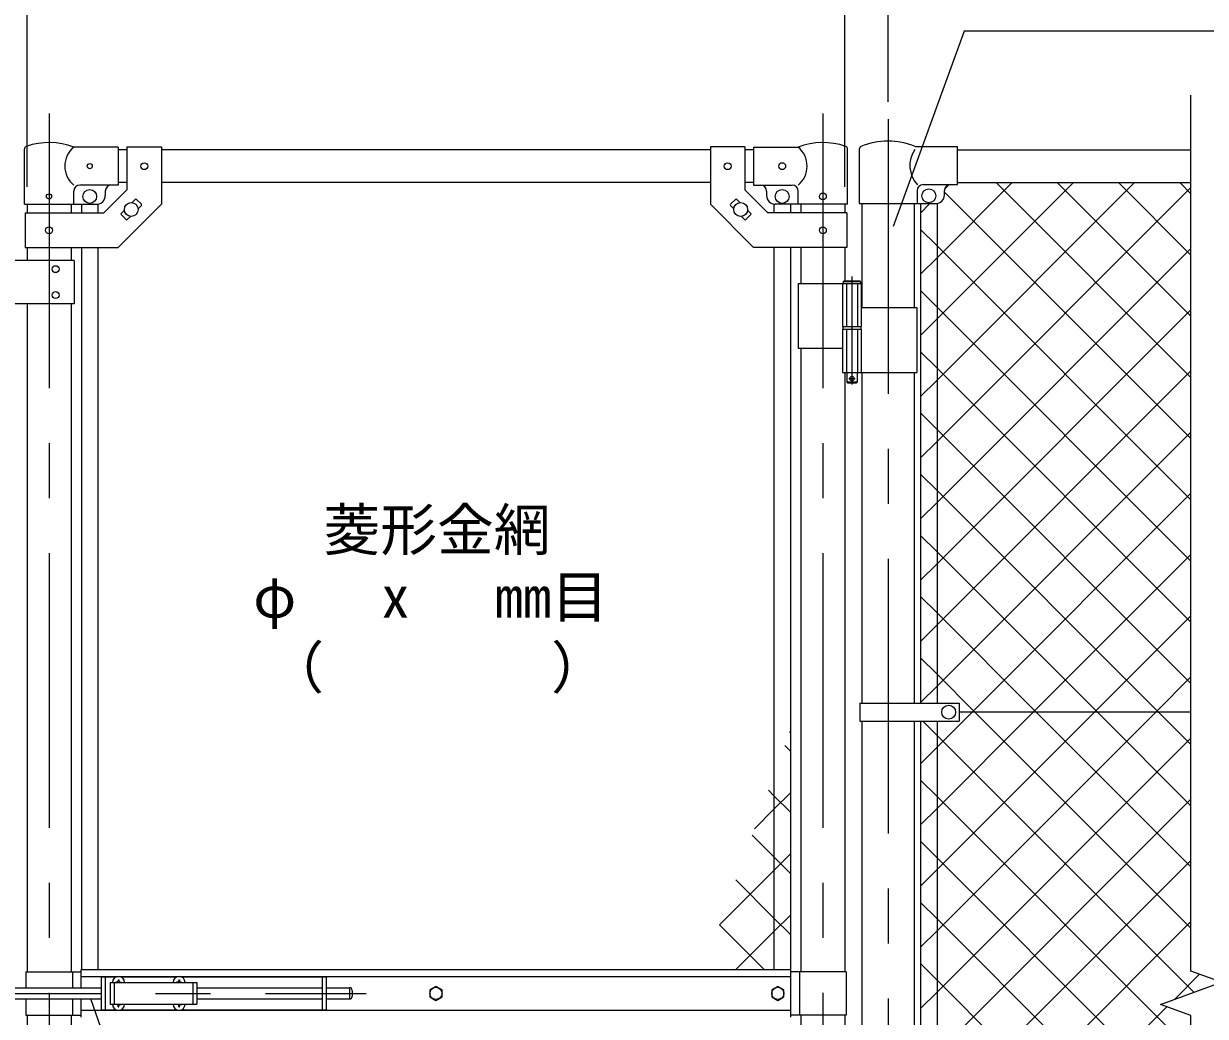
# Model space of a CAD drawing. Units: millimetres, scale not verified. Extents: x -4200 to 4200, y -2970 to 2970.
# Drawn here: x 1243 to 2609, y 460 to 1607 of the extents above; entities that cross this region are included whole.
import ezdxf
from ezdxf.enums import TextEntityAlignment as Align

# ---------------------------------------------------------------- set-up
doc = ezdxf.new("R2010")
doc.units = ezdxf.units.MM
doc.header["$LTSCALE"] = 10
doc.linetypes.add('DASHED', pattern=[7.5, 6, -1.5])
doc.linetypes.add('USER1', pattern=[50.8, 31.75, -6.35, 6.35, -6.35])
for name, color, linetype, lineweight in [('0-1_D-STR-TXT', 7, 'Continuous', 13), ('0-2_D-BMK', 2, 'USER1', 13), ('0-3_D-STR1', 1, 'Continuous', 25), ('0-4_D-STR3', 3, 'Continuous', 13), ('0-8_D-STR-DIM', 7, 'Continuous', 13), ('0-B_D-STR2', 7, 'Continuous', 13)]:
    doc.layers.add(name, color=color, linetype=linetype, lineweight=lineweight)
doc.styles.add('ＭＳ ゴシック', font='')
doc.styles.get('ＭＳ ゴシック').set_extended_font_data('MS Gothic')

msp = doc.modelspace()

# ---------------------------------------------------------------- linework, layer by layer
at = {"layer": '0-1_D-STR-TXT'}
for points in [[(2862.89, 1598.46), (2329.73, 1598.46), (2247.8, 1372.73)], [(1683.01, 311.92), (1379.04, 311.92), (1320.69, 479.95)]]:
    msp.add_lwpolyline(points, dxfattribs=at)
at = {"layer": '0-2_D-BMK'}
for p, q in [((1272.39, 1503.1), (1272.39, -535.29)), ((2166.59, 1503.1), (2166.59, -535.29)), ((2241.99, 1496.61), (2241.99, -849.21)), ((2200.15, 1314.79), (2200.15, 1189.9)), ((2196.52, 1196.87), (2203.78, 1196.87)), ((1014.52, 486.37), (1638.97, 486.37))]:
    msp.add_line(p, q, dxfattribs=at)
at = {"layer": '0-3_D-STR1'}
for p, q in [((1362.39, 1461.37), (1352.39, 1461.37)), ((2036.59, 1461.37), (1402.39, 1461.37)), ((2086.59, 1461.37), (2076.59, 1461.37)), ((2321.99, 1461.37), (2591.99, 1461.37)), ((1362.39, 1423.37), (1352.39, 1423.37)), ((2036.59, 1423.37), (1402.39, 1423.37)), ((2086.59, 1423.37), (2076.59, 1423.37)), ((2321.99, 1423.37), (2591.99, 1423.37)), ((1246.99, 1398.37), (1246.99, 1388.32)), ((1297.79, 1398.37), (1297.79, 1388.32)), ((2141.19, 1398.37), (2141.19, 1388.32)), ((2191.99, 1398.37), (2191.99, 1388.32)), ((2211.74, 1399.07), (2211.74, 1278.87)), ((2272.24, 1399.07), (2272.24, 1278.87)), ((1246.99, 1348.32), (1246.99, 1333.32)), ((1297.79, 1348.32), (1297.79, 1333.32)), ((2141.19, 1348.32), (2141.19, 1306.87)), ((2191.99, 1348.32), (2191.99, 1309.87)), ((1246.99, 1283.32), (1246.99, 511.37)), ((1297.79, 1283.32), (1297.79, 511.37)), ((2141.19, 1231.87), (2141.19, 511.37)), ((2191.99, 1203.87), (2191.99, 511.37)), ((2211.74, 1203.87), (2211.74, 821.87)), ((2272.24, 1203.87), (2272.24, 821.87)), ((2211.74, 800.87), (2211.74, 171.87)), ((2272.24, 800.87), (2272.24, 171.87)), ((1246.99, 461.37), (1246.99, -375.58)), ((1297.79, 461.37), (1297.79, -375.58)), ((2141.19, 461.37), (2141.19, -259.13)), ((2191.99, 461.37), (2191.99, -256.13))]:
    msp.add_line(p, q, dxfattribs=at)
at = {"layer": '0-4_D-STR3'}
for p, q in [((1243.84, 1398.37), (1243.84, 1462.06)), ((1352.39, 1464.37), (1300.94, 1464.37)), ((1352.39, 1464.37), (1352.39, 1420.37)), ((1362.39, 1464.57), (1362.39, 1414.89)), ((1362.39, 1464.57), (1402.39, 1464.57)), ((1402.39, 1464.57), (1402.39, 1398.32)), ((2036.59, 1464.57), (2036.59, 1398.32)), ((2076.59, 1464.57), (2036.59, 1464.57)), ((2076.59, 1464.57), (2076.59, 1414.89)), ((2086.59, 1464.37), (2138.04, 1464.37)), ((2086.59, 1464.37), (2086.59, 1420.37)), ((2195.14, 1398.37), (2195.14, 1462.06)), ((2208.59, 1461.92), (2208.59, 1399.07)), ((2273.12, 1465.07), (2321.99, 1465.07)), ((2321.99, 1421.07), (2321.99, 1465.07)), ((1352.39, 1420.37), (1307.94, 1420.37)), ((2086.59, 1420.37), (2131.04, 1420.37)), ((2282.39, 1421.07), (2321.99, 1421.07)), ((1300.94, 1398.37), (1300.94, 1413.37)), ((1335.82, 1388.32), (1362.39, 1414.89)), ((1337.39, 1413.37), (1337.39, 1408.37)), ((2103.16, 1388.32), (2076.59, 1414.89)), ((2101.59, 1413.37), (2101.59, 1408.37)), ((2138.04, 1398.37), (2138.04, 1413.37)), ((2275.39, 1414.07), (2275.39, 1399.07)), ((2306.99, 1409.07), (2306.99, 1414.07)), ((1243.84, 1398.37), (1300.94, 1398.37)), ((1300.94, 1398.37), (1327.39, 1398.37)), ((1309.89, 1398.37), (1309.89, 1388.32)), ((1328.89, 1398.37), (1328.89, 1388.32)), ((1368.27, 1400.27), (1371.99, 1403.98)), ((1373.4, 1403.98), (1379.06, 1398.33)), ((1375.34, 1393.2), (1379.06, 1396.91)), ((2065.58, 1403.98), (2059.92, 1398.33)), ((2063.64, 1393.2), (2059.92, 1396.91)), ((2070.71, 1400.27), (2066.99, 1403.98)), ((2110.09, 1398.37), (2110.09, 1388.32)), ((2138.04, 1398.37), (2111.59, 1398.37)), ((2129.09, 1398.37), (2129.09, 1388.32)), ((2195.14, 1398.37), (2138.04, 1398.37)), ((2208.59, 1399.07), (2296.99, 1399.07)), ((2279.49, 1399.07), (2279.49, 821.87)), ((2298.49, 1399.07), (2298.49, 821.87)), ((1244.69, 1388.32), (1335.82, 1388.32)), ((1244.69, 1388.32), (1244.69, 1348.32)), ((1355.72, 1387.72), (1359.44, 1391.44)), ((1355.72, 1386.31), (1361.38, 1380.65)), ((1362.79, 1380.65), (1366.51, 1384.37)), ((2076.19, 1380.65), (2072.47, 1384.37)), ((2083.26, 1386.31), (2077.6, 1380.65)), ((2083.26, 1387.72), (2079.54, 1391.44)), ((2194.29, 1388.32), (2103.16, 1388.32)), ((2194.29, 1388.32), (2194.29, 1348.32)), ((1309.89, 1348.32), (1309.89, 513.87)), ((1328.89, 1348.32), (1328.89, 513.87)), ((2110.09, 1348.32), (2110.09, 513.87)), ((2129.09, 1348.32), (2129.09, 513.87)), ((1301.39, 1333.32), (1181.39, 1333.32)), ((1301.39, 1333.32), (1301.39, 1283.32)), ((2138.04, 1306.87), (2138.04, 1231.87)), ((2138.04, 1306.87), (2210.95, 1306.87)), ((2189.35, 1306.87), (2189.35, 1256.87)), ((2210.15, 1308.87), (2190.15, 1308.87)), ((2191.15, 1309.87), (2209.15, 1309.87)), ((2210.15, 1308.87), (2209.15, 1309.87)), ((2210.15, 1308.87), (2210.15, 1306.87)), ((2210.95, 1306.87), (2210.95, 1256.87)), ((1301.39, 1283.32), (1181.39, 1283.32)), ((2210.95, 1278.87), (2275.29, 1278.87)), ((2275.29, 1278.87), (2275.29, 1203.87)), ((2189.35, 1256.87), (2210.95, 1256.87)), ((2189.65, 1256.87), (2189.65, 1253.87)), ((2210.65, 1256.87), (2210.65, 1253.87)), ((2189.35, 1253.87), (2210.95, 1253.87)), ((2189.35, 1253.87), (2189.35, 1203.87)), ((2189.65, 1253.87), (2210.65, 1253.87)), ((2210.95, 1253.87), (2210.95, 1203.87)), ((2138.04, 1231.87), (2189.24, 1231.87)), ((2189.35, 1203.87), (2275.29, 1203.87)), ((2194.15, 1203.87), (2194.15, 1192.87)), ((2195.15, 1191.87), (2194.15, 1192.87)), ((2195.15, 1191.87), (2205.15, 1191.87)), ((2205.15, 1191.87), (2206.15, 1192.87)), ((2209.19, 821.87), (2209.19, 800.87)), ((2209.19, 821.87), (2323.99, 821.87)), ((2323.99, 821.87), (2323.99, 800.87)), ((2591.99, 811.37), (2323.99, 811.37)), ((2209.19, 800.87), (2323.99, 800.87)), ((2279.49, 800.87), (2279.49, 171.87)), ((2298.49, 800.87), (2298.49, 171.87)), ((1245.39, 511.37), (1245.39, 492.87)), ((1245.39, 511.37), (1309.49, 511.37)), ((1299.39, 511.37), (1299.39, 492.87)), ((1309.49, 513.87), (2129.49, 513.87)), ((1309.49, 492.87), (1309.49, 513.87)), ((1309.49, 505.87), (2129.49, 505.87)), ((1332.64, 505.37), (1332.64, 467.37)), ((1332.64, 505.37), (1350.04, 505.37)), ((1337.14, 505.37), (1337.14, 467.37)), ((1355.24, 505.37), (1420.04, 505.37)), ((1425.24, 505.37), (1592.64, 505.37)), ((1588.14, 505.37), (1588.14, 467.37)), ((1592.64, 505.37), (1592.64, 467.37)), ((2129.49, 458.87), (2129.49, 513.87)), ((2193.59, 511.37), (2129.49, 511.37)), ((2139.59, 511.37), (2139.59, 461.37)), ((2193.59, 511.37), (2193.59, 461.37)), ((1151.84, 492.87), (1332.64, 492.87)), ((1343.14, 498.87), (1343.14, 473.87)), ((1343.14, 498.87), (1443.14, 498.87)), ((1350.79, 499.28), (1349.49, 499.26)), ((1349.49, 499.26), (1349.49, 498.87)), ((1352.25, 502.02), (1352.22, 500.72)), ((1352.25, 502.02), (1353.04, 502.02)), ((1353.04, 502.02), (1353.06, 500.72)), ((1420.79, 499.28), (1419.49, 499.26)), ((1419.49, 499.26), (1419.49, 498.87)), ((1422.25, 502.02), (1422.22, 500.72)), ((1422.25, 502.02), (1423.04, 502.02)), ((1423.04, 502.02), (1423.06, 500.72)), ((1424.49, 499.28), (1425.79, 499.26)), ((1425.79, 499.26), (1425.79, 498.87)), ((1443.14, 498.87), (1443.14, 473.87)), ((1443.14, 492.87), (1588.14, 492.87)), ((1592.64, 492.87), (1619.64, 492.87)), ((1619.64, 492.87), (1619.64, 479.87)), ((1151.84, 479.87), (1332.64, 479.87)), ((1245.39, 479.87), (1245.39, 461.37)), ((1299.39, 479.87), (1299.39, 461.37)), ((1309.49, 458.87), (1309.49, 479.87)), ((1443.14, 479.87), (1588.14, 479.87)), ((1592.64, 479.87), (1619.64, 479.87)), ((1622.64, 489.87), (1622.64, 482.87)), ((1309.49, 466.87), (2129.49, 466.87)), ((1332.64, 467.37), (1350.04, 467.37)), ((1343.14, 473.87), (1443.14, 473.87)), ((1349.49, 473.47), (1349.49, 473.87)), ((1350.79, 473.45), (1349.49, 473.47)), ((1352.25, 470.72), (1352.22, 472.01)), ((1352.25, 470.72), (1353.04, 470.72)), ((1353.04, 470.72), (1353.06, 472.01)), ((1354.49, 473.45), (1355.79, 473.47)), ((1355.24, 467.37), (1420.04, 467.37)), ((1355.79, 473.47), (1355.79, 473.87)), ((1419.49, 473.47), (1419.49, 473.87)), ((1420.79, 473.45), (1419.49, 473.47)), ((1422.25, 470.72), (1422.22, 472.01)), ((1422.25, 470.72), (1423.04, 470.72)), ((1423.04, 470.72), (1423.06, 472.01)), ((1424.49, 473.45), (1425.79, 473.47)), ((1425.24, 467.37), (1592.64, 467.37)), ((1425.79, 473.47), (1425.79, 473.87)), ((1245.39, 461.37), (1309.49, 461.37)), ((2193.59, 461.37), (2129.49, 461.37))]:
    msp.add_line(p, q, dxfattribs=at)
at = {"layer": '0-4_D-STR3', "linetype": 'DASHED'}
for p, q in [((2193.85, 1306.87), (2193.85, 1256.87)), ((2206.45, 1306.87), (2206.45, 1256.87)), ((2193.85, 1253.87), (2193.85, 1203.87)), ((2206.45, 1253.87), (2206.45, 1203.87)), ((1347.64, 498.87), (1347.64, 473.87)), ((1438.64, 498.87), (1438.64, 473.87))]:
    msp.add_line(p, q, dxfattribs=at)
at = {"layer": '0-4_D-STR3'}
for points in [[(1244.69, 1348.32), (1352.39, 1348.32), (1402.39, 1398.32)], [(2194.29, 1348.32), (2086.59, 1348.32), (2036.59, 1398.32)], [(2191.15, 1309.87), (2190.15, 1308.87), (2190.15, 1306.87)], [(2206.15, 1203.87), (2206.15, 1192.87), (2194.15, 1192.87)], [(1354.49, 499.28), (1355.79, 499.26), (1355.79, 498.87)]]:
    msp.add_lwpolyline(points, dxfattribs=at)
for points in [[(1719.49, 494.47), (1712.48, 490.42), (1712.48, 482.32), (1719.49, 478.27), (1726.51, 482.32), (1726.51, 490.42)], [(2114.49, 494.47), (2107.48, 490.42), (2107.48, 482.32), (2114.49, 478.27), (2121.51, 482.32), (2121.51, 490.42)]]:
    msp.add_lwpolyline(points, close=True, dxfattribs=at)
for centre, radius in [((1319.39, 1442.37), 3), ((1382.39, 1442.32), 4), ((2056.59, 1442.32), 4), ((2119.59, 1442.37), 4), ((1272.39, 1407.37), 3), ((1319.39, 1407.37), 8), ((2119.59, 1407.37), 8), ((2166.59, 1407.37), 4), ((2288.99, 1408.07), 8), ((1367.39, 1392.32), 8), ((2071.59, 1392.32), 8), ((1272.39, 1368.32), 4), ((2166.59, 1368.32), 4), ((1279.9, 1323.32), 4), ((1279.9, 1293.32), 4), ((2200.15, 1196.87), 2.5), ((2311.99, 811.37), 8), ((1719.49, 486.37), 7.03), ((2114.49, 486.37), 7.03)]:
    msp.add_circle(centre, radius, dxfattribs=at)
for centre, radius, start, end in [((1247.14, 1462.06), 3.3, 109.22051, 180), ((1272.39, 1389.64), 80, 69.0916, 109.22051), ((1319.14, 1442.37), 28.55, 129.59418, 230.40582), ((2166.59, 1389.64), 80, 70.77949, 110.9084), ((2119.84, 1442.37), 28.55, 309.59418, 50.40582), ((2191.84, 1462.06), 3.3, 0, 70.77949), ((2211.89, 1461.92), 3.3, 113.10629, 180), ((2241.99, 1391.37), 80, 67.09875, 113.10629), ((2300.52, 1443.12), 33.4, 146.35914, 222.2959), ((1307.94, 1413.37), 7, 90, 180), ((1344.39, 1413.37), 7, 90, 180), ((2094.59, 1413.37), 7, 0, 90), ((2131.04, 1413.37), 7, 0, 90), ((2282.39, 1414.07), 7, 90, 180), ((2313.99, 1414.07), 7, 90, 180), ((1327.39, 1408.37), 10, 270, 0), ((2111.59, 1408.37), 10, 180, 270), ((2296.99, 1409.07), 10, 270, 0), ((1372.69, 1403.28), 1, 45, 135), ((1378.35, 1397.62), 1, 315, 45), ((2060.63, 1397.62), 1, 135, 225), ((2066.29, 1403.28), 1, 45, 135), ((1356.43, 1387.01), 1, 135, 225), ((1362.09, 1381.36), 1, 225, 315), ((2076.89, 1381.36), 1, 225, 315), ((2082.55, 1387.01), 1, 315, 45), ((1352.64, 498.87), 7, 0, 180), ((1422.64, 498.87), 7, 0, 180), ((1350.74, 500.77), 1.49, 270, 0), ((1354.55, 500.77), 1.49, 180, 270), ((1420.74, 500.77), 1.49, 270, 0), ((1424.55, 500.77), 1.49, 180, 270), ((1619.64, 489.87), 3, 0, 90), ((1619.64, 482.87), 3, 270, 0), ((1352.64, 473.87), 7, 180, 0), ((1350.74, 471.96), 1.49, 0, 90), ((1354.55, 471.96), 1.49, 90, 180), ((1422.64, 473.87), 7, 180, 0), ((1420.74, 471.96), 1.49, 0, 90), ((1424.55, 471.96), 1.49, 90, 180)]:
    msp.add_arc(centre, radius, start, end, dxfattribs=at)
at = {"layer": '0-8_D-STR-DIM'}
for p, q in [((2241.99, 1516.61), (2241.99, 1851.37)), ((1246.99, 1418.37), (1246.99, 1731.37)), ((1246.99, 1418.37), (1246.99, 1731.37)), ((2191.99, 1418.37), (2191.99, 1731.37)), ((2591.99, 512.02), (2591.99, 1524.37)), ((2627.23, 499.19), (2591.99, 512.02)), ((2556.75, 473.54), (2627.23, 499.19)), ((2591.99, 460.72), (2556.75, 473.54)), ((2591.99, -631.63), (2591.99, 460.72))]:
    msp.add_line(p, q, dxfattribs=at)
at = {"layer": '0-B_D-STR2'}
for p, q in [((2298.49, 1336.46), (2385.4, 1423.37)), ((2298.49, 1265.75), (2456.11, 1423.37)), ((2298.49, 1195.04), (2526.82, 1423.37)), ((2307.28, 1415.96), (2312.1, 1420.78)), ((2591.99, 1198.16), (2366.79, 1423.37)), ((2591.99, 1268.87), (2437.5, 1423.37)), ((2591.99, 1339.59), (2508.21, 1423.37)), ((2591.99, 1410.3), (2578.92, 1423.37)), ((2298.49, 1124.33), (2591.99, 1417.83)), ((2591.99, 1127.45), (2306.99, 1412.45)), ((2279.49, 1388.17), (2290.39, 1399.07)), ((2298.49, 1350.24), (2279.49, 1369.24)), ((2591.99, 1056.74), (2298.49, 1350.24)), ((2298.49, 1053.62), (2591.99, 1347.12)), ((2279.49, 1317.46), (2298.49, 1336.46)), ((2298.49, 1279.53), (2279.49, 1298.53)), ((2591.99, 986.03), (2298.49, 1279.53)), ((2298.49, 982.91), (2591.99, 1276.41)), ((2279.49, 1246.75), (2298.49, 1265.75)), ((2298.49, 1208.82), (2279.49, 1227.82)), ((2591.99, 915.32), (2298.49, 1208.82)), ((2298.49, 912.2), (2591.99, 1205.7)), ((2279.49, 1176.04), (2298.49, 1195.04)), ((2298.49, 1138.11), (2279.49, 1157.11)), ((2591.99, 844.61), (2298.49, 1138.11)), ((2298.49, 841.49), (2591.99, 1134.99)), ((2279.49, 1105.33), (2298.49, 1124.33)), ((2298.49, 1067.4), (2279.49, 1086.4)), ((2554.52, 811.37), (2298.49, 1067.4)), ((2279.49, 1034.62), (2298.49, 1053.62)), ((2339.08, 811.37), (2591.99, 1064.27)), ((2298.49, 996.69), (2279.49, 1015.69)), ((2483.81, 811.37), (2298.49, 996.69)), ((2409.79, 811.37), (2591.99, 993.56)), ((2279.49, 963.91), (2298.49, 982.91)), ((2298.49, 925.98), (2279.49, 944.98)), ((2413.1, 811.37), (2298.49, 925.98)), ((2480.51, 811.37), (2591.99, 922.85)), ((2279.49, 893.2), (2298.49, 912.2)), ((2298.49, 855.27), (2279.49, 874.27)), ((2342.39, 811.37), (2298.49, 855.27)), ((2551.22, 811.37), (2591.99, 852.14)), ((2279.49, 822.49), (2298.49, 841.49)), ((2298.49, 770.77), (2339.08, 811.37)), ((2298.49, 700.06), (2409.79, 811.37)), ((2298.49, 629.35), (2480.51, 811.37)), ((2298.49, 558.64), (2551.22, 811.37)), ((2591.99, 561.77), (2342.39, 811.37)), ((2591.99, 632.48), (2413.1, 811.37)), ((2591.99, 703.19), (2483.81, 811.37)), ((2591.99, 773.9), (2554.52, 811.37)), ((2127.99, 787.78), (2129.09, 788.89)), ((2298.49, 487.93), (2591.99, 781.43)), ((2129.09, 766.44), (2122.59, 772.95)), ((2279.49, 751.77), (2298.49, 770.77)), ((2298.49, 713.85), (2279.49, 732.85)), ((2110.09, 714.73), (2103.72, 721.11)), ((2110.09, 699.18), (2129.09, 718.18)), ((2129.09, 695.73), (2110.09, 714.73)), ((2591.99, 420.35), (2298.49, 713.85)), ((2298.49, 417.22), (2591.99, 710.72)), ((2087.52, 676.61), (2110.09, 699.18)), ((2279.49, 681.06), (2298.49, 700.06)), ((2110.09, 644.02), (2084.85, 669.27)), ((2298.49, 643.14), (2279.49, 662.14)), ((2110.09, 628.47), (2129.09, 647.47)), ((2129.09, 625.02), (2110.09, 644.02)), ((2591.99, 349.64), (2298.49, 643.14)), ((2047.06, 565.43), (2110.09, 628.47)), ((2279.49, 610.35), (2298.49, 629.35)), ((2298.49, 346.51), (2591.99, 640.01)), ((2110.09, 573.31), (2065.98, 617.42)), ((2298.49, 572.42), (2279.49, 591.42)), ((2098.83, 513.87), (2047.11, 565.58)), ((2129.09, 554.31), (2110.09, 573.31)), ((2591.99, 278.92), (2298.49, 572.42)), ((2298.49, 275.8), (2591.99, 569.3)), ((2279.49, 539.64), (2298.49, 558.64)), ((2298.49, 501.71), (2279.49, 520.71)), ((2572.78, 479.37), (2601.84, 508.44)), ((2591.99, 208.21), (2298.49, 501.71)), ((2279.49, 468.93), (2298.49, 487.93))]:
    msp.add_line(p, q, dxfattribs=at)
for points in [[(2595.43, 487.62), (2298.49, 784.56), (2282.18, 800.87)], [(2066.2, 513.87), (2110.09, 557.75), (2129.09, 576.75)], [(2279.49, 186.09), (2298.49, 205.09), (2564.22, 470.82)]]:
    msp.add_lwpolyline(points, dxfattribs=at)

# ---------------------------------------------------------------- texts
at = {"layer": '0-1_D-STR-TXT', "style": 'ＭＳ ゴシック'}
for s, p in [('菱形金網', (1589.54, 983.77)), ('φ\u3000 x\u3000 mm目', (1508.32, 906.18)), ('（\u3000\u3000\u3000\u3000）', (1524.57, 824.53))]:
    msp.add_text(s, height=48.09, dxfattribs=at).set_placement(p, align=Align.BOTTOM_LEFT)

doc.saveas('drawing.dxf')
